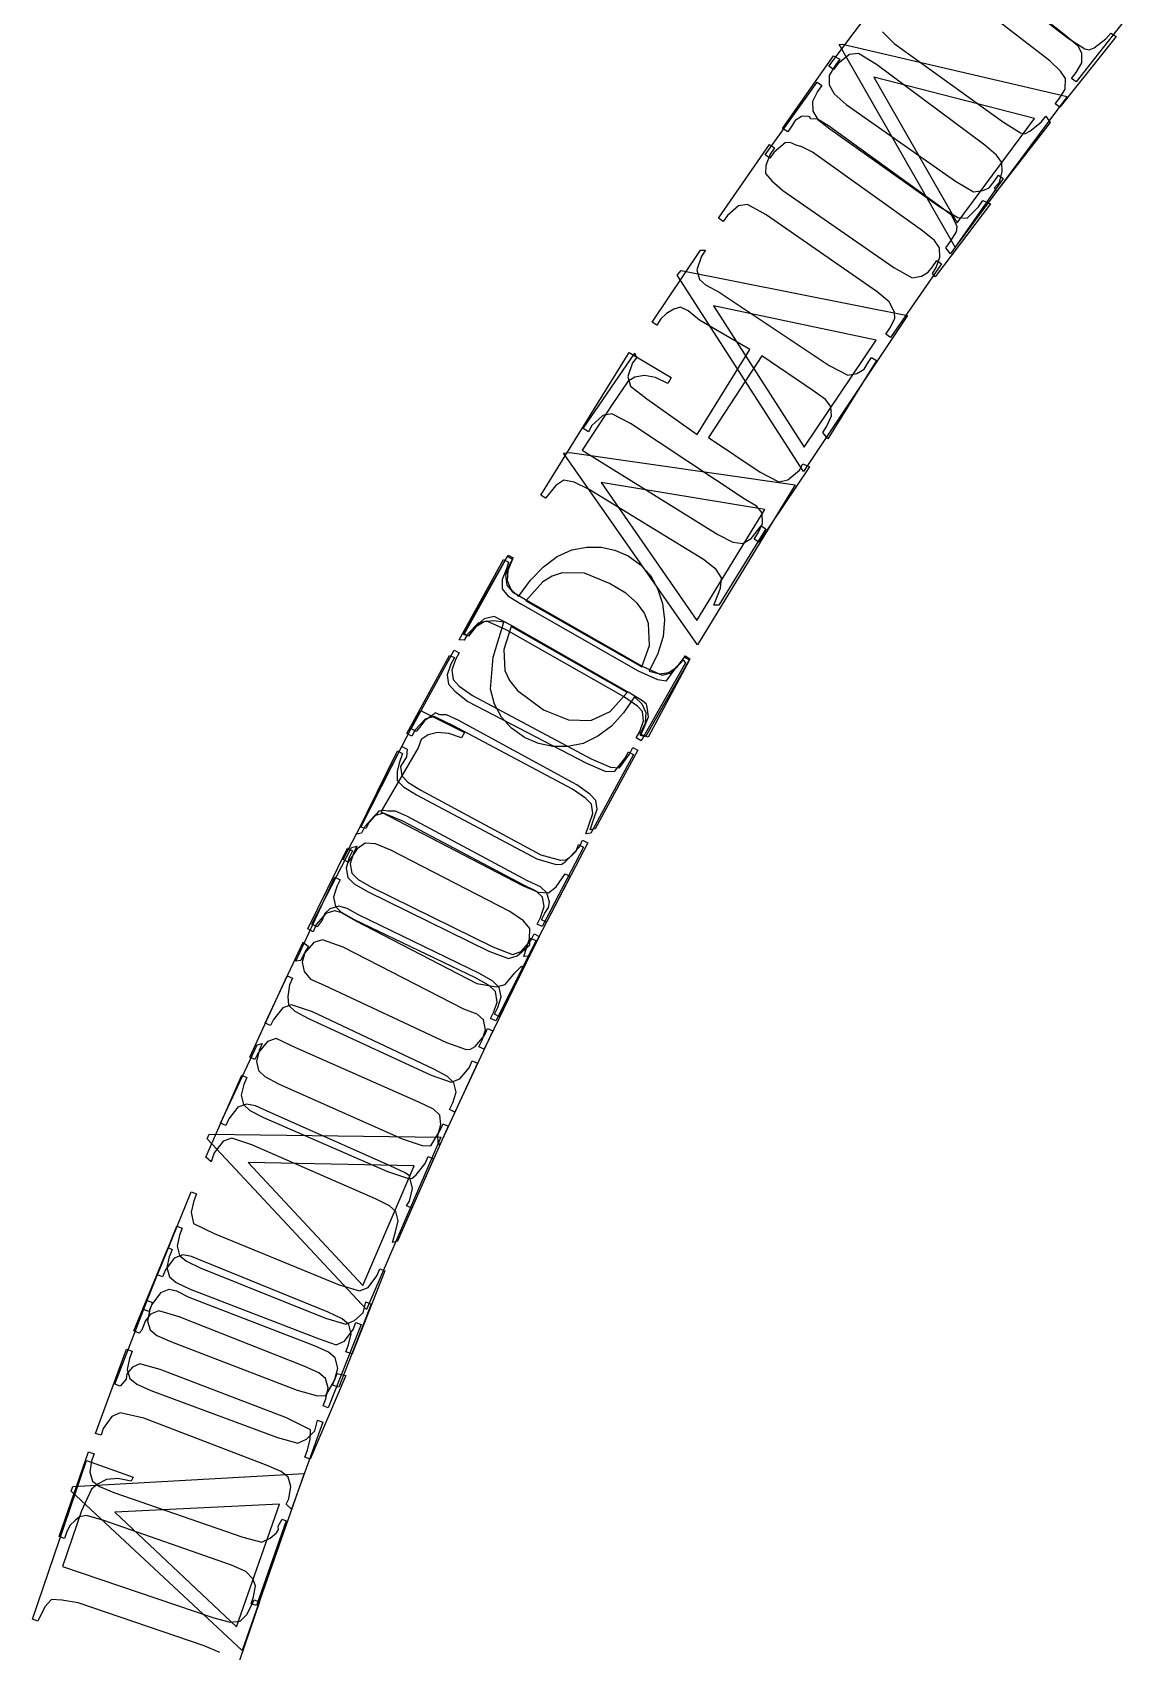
# Model space of a CAD drawing. Header units: millimetres. Extents: x -330 to 330, y -330 to 331.
# Drawn here: x -314 to -247.8, y 99.9 to 197.5 of the extents above; entities that cross this region are included whole.
import ezdxf

# ---------------------------------------------------------------- set-up
doc = ezdxf.new("R2010")
doc.units = ezdxf.units.MM
for name, color, linetype in [('Layer 1', 7, 'Continuous'), ('Layer 1 (2)', 7, 'Continuous'), ('Layer 1 (3)', 7, 'Continuous')]:
    doc.layers.add(name, color=color, linetype=linetype)

msp = doc.modelspace()

# ---------------------------------------------------------------- linework, layer by layer
at = {"layer": 'Layer 1'}
for p, q in [((-265.374, 196.794, -90), (-265.1856, 196.812, -90)), ((-258.379, 184.567, -90), (-265.374, 196.794, -90)), ((-265.1856, 196.812, -90), (-251.6422, 193.653, -90)), ((-263.2872, 194.83, -90), (-258.2715, 186.039, -90)), ((-253.6014, 192.338, -90), (-263.2872, 194.83, -90)), ((-251.6422, 193.653, -90), (-258.379, 184.567, -90)), ((-258.2715, 186.039, -90), (-253.6014, 192.338, -90)), ((-275.1361, 182.897, -90), (-274.9085, 183.161, -90)), ((-267.5235, 171.045, -90), (-275.1361, 182.897, -90)), ((-274.9085, 183.161, -90), (-261.2611, 180.464, -90)), ((-272.9511, 181.043, -90), (-267.4917, 172.52, -90)), ((-263.1505, 178.972, -90), (-272.9511, 181.043, -90)), ((-261.2611, 180.464, -90), (-267.5235, 171.045, -90)), ((-267.4917, 172.52, -90), (-263.1505, 178.972, -90)), ((-281.9861, 172.15, -90), (-281.6025, 172.198, -90)), ((-273.9224, 160.6, -90), (-281.9861, 172.15, -90)), ((-281.6025, 172.198, -90), (-268.0278, 170.253, -90)), ((-279.7313, 170.381, -90), (-273.9478, 162.075, -90)), ((-269.8613, 168.768, -90), (-279.7313, 170.381, -90)), ((-268.0278, 170.253, -90), (-273.9224, 160.6, -90)), ((-273.9478, 162.075, -90), (-269.8613, 168.768, -90)), ((-288.0027, 161.2, -90), (-285.3228, 166.012, -90)), ((-285.3228, 166.012, -90), (-285.0241, 165.841, -90)), ((-285.25, 165.445, -90), (-285.482, 164.802375, -90)), ((-285.0241, 165.841, -90), (-285.25, 165.445, -90)), ((-285.482, 164.802375, -90), (-285.4122, 164.189, -90)), ((-285.4122, 164.189, -90), (-285.058413, 163.803625, -90)), ((-285.058413, 163.803625, -90), (-284.2835, 163.329, -90)), ((-284.2835, 163.329, -90), (-277.2075, 159.289, -90)), ((-286.7857, 162.168, -90), (-287.4823, 161.536, -90)), ((-286.1824, 162.301, -90), (-286.7857, 162.168, -90)), ((-285.1693, 161.779, -90), (-286.1824, 162.301, -90)), ((-287.7038, 161.148, -90), (-288.0027, 161.2, -90)), ((-287.4823, 161.536, -90), (-287.7038, 161.148, -90)), ((-278.093, 157.738, -90), (-285.1693, 161.779, -90)), ((-291.1672, 155.535, -90), (-288.5819, 160.28, -90)), ((-288.5819, 160.28, -90), (-288.2795, 160.116, -90)), ((-288.2795, 160.116, -90), (-288.4978, 159.716, -90)), ((-288.4978, 159.716, -90), (-288.71685, 159.074625, -90)), ((-277.2075, 159.289, -90), (-276.0491, 158.767, -90)), ((-274.3696, 159.757, -90), (-277.0493, 155.064, -90)), ((-275.5081, 158.908, -90), (-274.8945, 159.532, -90)), ((-274.8945, 159.532, -90), (-274.6686, 159.928, -90)), ((-274.6686, 159.928, -90), (-274.3696, 159.757, -90)), ((-288.71685, 159.074625, -90), (-288.6359, 158.509, -90)), ((-288.6359, 158.509, -90), (-288.274088, 158.10425, -90)), ((-276.0491, 158.767, -90), (-275.5081, 158.908, -90)), ((-288.274088, 158.10425, -90), (-287.4892, 157.548, -90)), ((-287.4892, 157.548, -90), (-280.3338, 153.722, -90)), ((-277.232138, 157.230875, -90), (-278.093, 157.738, -90)), ((-276.99057, 157.018703, -90), (-277.232138, 157.230875, -90)), ((-289.8363, 156.407, -90), (-290.349125, 156.048, -90)), ((-289.736375, 156.50775, -90), (-289.8363, 156.407, -90)), ((-289.4527, 156.379, -90), (-289.736375, 156.50775, -90)), ((-289.048888, 156.38375, -90), (-289.4527, 156.379, -90)), ((-288.3435, 156.051, -90), (-289.048888, 156.38375, -90)), ((-277.1268, 155.623, -90), (-276.871775, 156.264875, -90)), ((-276.9598, 156.834, -90), (-276.99057, 157.018703, -90)), ((-276.871775, 156.264875, -90), (-276.9598, 156.834, -90)), ((-290.865, 155.37, -90), (-291.1672, 155.535, -90)), ((-290.6512, 155.641, -90), (-290.865, 155.37, -90)), ((-290.349125, 156.048, -90), (-290.6512, 155.641, -90)), ((-281.1881, 152.153, -90), (-288.3435, 156.051, -90)), ((-277.3482, 155.13, -90), (-277.1268, 155.623, -90)), ((-294.2189, 149.603, -90), (-291.7291, 154.478, -90)), ((-291.7291, 154.478, -90), (-291.4238, 154.32, -90)), ((-291.4238, 154.32, -90), (-291.4503, 153.839, -90)), ((-278.0258, 154.011, -90), (-277.8078, 154.411, -90)), ((-277.8078, 154.411, -90), (-277.5057, 154.247, -90)), ((-277.0493, 155.064, -90), (-277.3482, 155.13, -90)), ((-291.4503, 153.839, -90), (-291.81705, 153.2605, -90)), ((-280.3338, 153.722, -90), (-279.1649, 153.223, -90)), ((-277.5057, 154.247, -90), (-280.0909, 149.501, -90)), ((-278.6267, 153.193, -90), (-278.0258, 154.011, -90)), ((-291.81705, 153.2605, -90), (-291.7476, 152.706, -90)), ((-291.7476, 152.706, -90), (-291.377987, 152.317625, -90)), ((-291.377987, 152.317625, -90), (-290.5835, 151.84, -90)), ((-279.1649, 153.223, -90), (-278.6267, 153.193, -90)), ((-290.5835, 151.84, -90), (-283.3511, 147.936, -90)), ((-280.4019, 151.6025, -90), (-281.1881, 152.153, -90)), ((-280.0369, 151.22, -90), (-280.4019, 151.6025, -90)), ((-293.1153, 150.576, -90), (-293.7077, 149.919, -90)), ((-292.841875, 150.604375, -90), (-293.1153, 150.576, -90)), ((-292.5845, 150.563, -90), (-292.841875, 150.604375, -90)), ((-292.125875, 150.57325, -90), (-292.5845, 150.563, -90)), ((-291.4061, 150.255, -90), (-292.125875, 150.57325, -90)), ((-280.1796, 150.057, -90), (-279.956938, 150.697375, -90)), ((-279.956938, 150.697375, -90), (-280.0369, 151.22, -90)), ((-293.9133, 149.523, -90), (-294.2189, 149.603, -90)), ((-293.7077, 149.919, -90), (-293.9133, 149.523, -90)), ((-284.174, 146.37, -90), (-291.4061, 150.255, -90)), ((-280.3931, 149.442, -90), (-280.1796, 150.057, -90)), ((-280.0909, 149.501, -90), (-280.3931, 149.442, -90)), ((-294.7634, 148.375, -90), (-294.4549, 148.454, -90)), ((-294.4549, 148.454, -90), (-294.6567, 148.045, -90)), ((-280.5341, 148.667, -90), (-283.0238, 143.871, -90)), ((-281.6377, 147.773, -90), (-281.0257, 148.421, -90)), ((-281.0257, 148.421, -90), (-280.8397, 148.826, -90)), ((-280.8397, 148.826, -90), (-280.5341, 148.667, -90)), ((-297.1563, 143.76, -90), (-294.7634, 148.375, -90)), ((-294.6567, 148.045, -90), (-294.849975, 147.396, -90)), ((-283.3511, 147.936, -90), (-282.1727, 147.61, -90)), ((-282.1727, 147.61, -90), (-281.854463, 147.638625, -90)), ((-281.854463, 147.638625, -90), (-281.6377, 147.773, -90)), ((-294.849975, 147.396, -90), (-294.7464, 146.834, -90)), ((-294.7464, 146.834, -90), (-294.368938, 146.453, -90)), ((-294.368938, 146.453, -90), (-293.5648, 145.991, -90)), ((-293.5648, 145.991, -90), (-286.2589, 142.384, -90)), ((-283.378225, 146.008375, -90), (-284.174, 146.37, -90)), ((-283.0056, 145.643, -90), (-283.378225, 146.008375, -90)), ((-282.844438, 145.076875, -90), (-283.0056, 145.643, -90)), ((-296.0709, 144.677, -90), (-296.39245, 144.3755, -90)), ((-295.5436, 144.842, -90), (-296.0709, 144.677, -90)), ((-295.0303, 144.7055, -90), (-295.5436, 144.842, -90)), ((-294.3556, 144.314, -90), (-295.0303, 144.7055, -90)), ((-283.1236, 144.426, -90), (-282.902873, 144.761984, -90)), ((-282.902873, 144.761984, -90), (-282.844438, 145.076875, -90)), ((-296.8478, 143.608, -90), (-297.1563, 143.76, -90)), ((-296.5382, 144.008, -90), (-296.8478, 143.608, -90)), ((-296.39245, 144.3755, -90), (-296.5382, 144.008, -90)), ((-287.0494, 140.782, -90), (-294.3556, 144.314, -90)), ((-283.3294, 144.029, -90), (-283.1236, 144.426, -90)), ((-283.0238, 143.871, -90), (-283.3294, 144.029, -90)), ((-299.9714, 137.787, -90), (-297.6764, 142.68, -90)), ((-297.6764, 142.68, -90), (-297.365, 142.419, -90)), ((-283.454, 143.021, -90), (-285.8469, 138.176, -90)), ((-284.5393, 142.105, -90), (-283.9644, 142.765, -90)), ((-283.9644, 142.765, -90), (-283.7625, 143.174, -90)), ((-283.7625, 143.174, -90), (-283.454, 143.021, -90)), ((-297.5584, 142.121, -90), (-297.738662, 141.4685, -90)), ((-297.365, 142.419, -90), (-297.5584, 142.121, -90)), ((-286.2589, 142.384, -90), (-285.0709, 141.932, -90)), ((-285.0709, 141.932, -90), (-284.5393, 142.105, -90)), ((-297.738662, 141.4685, -90), (-297.6238, 140.909, -90)), ((-297.6238, 140.909, -90), (-297.238875, 140.43725, -90)), ((-286.24435, 140.32225, -90), (-287.0494, 140.782, -90)), ((-297.238875, 140.43725, -90), (-296.4257, 140.09, -90)), ((-296.4257, 140.09, -90), (-289.0486, 136.63, -90)), ((-285.8641, 139.948, -90), (-286.24435, 140.32225, -90)), ((-285.761325, 139.383875, -90), (-285.8641, 139.948, -90)), ((-298.9049, 138.725, -90), (-299.4703, 138.017, -90)), ((-298.3807, 138.901, -90), (-298.9049, 138.725, -90)), ((-297.115, 138.473, -90), (-298.3807, 138.901, -90)), ((-286.1554, 138.328, -90), (-285.9578, 138.729, -90)), ((-285.9578, 138.729, -90), (-285.761325, 139.383875, -90)), ((-299.66, 137.641, -90), (-299.9714, 137.787, -90)), ((-299.4703, 138.017, -90), (-299.66, 137.641, -90)), ((-289.8069, 135.013, -90), (-297.115, 138.473, -90)), ((-285.8469, 138.176, -90), (-286.1554, 138.328, -90)), ((-286.2573, 137.324, -90), (-288.5523, 132.431, -90)), ((-287.3238, 136.386, -90), (-286.7624, 137.057, -90)), ((-286.7624, 137.057, -90), (-286.5687, 137.47, -90)), ((-286.5687, 137.47, -90), (-286.2573, 137.324, -90)), ((-302.6638, 131.764, -90), (-300.4675, 136.488, -90)), ((-300.3384, 136.145, -90), (-300.505412, 135.489375, -90)), ((-300.4675, 136.488, -90), (-300.1532, 136.562, -90)), ((-300.1532, 136.562, -90), (-300.3384, 136.145, -90)), ((-289.0486, 136.63, -90), (-287.8519, 136.202, -90)), ((-287.8519, 136.202, -90), (-287.5949, 136.225375, -90)), ((-287.5949, 136.225375, -90), (-287.3238, 136.386, -90)), ((-300.505412, 135.489375, -90), (-300.3791, 134.932, -90)), ((-300.3791, 134.932, -90), (-299.986888, 134.56675, -90)), ((-288.980187, 134.568875, -90), (-289.8069, 135.013, -90)), ((-299.986888, 134.56675, -90), (-299.165, 134.137, -90)), ((-299.165, 134.137, -90), (-291.7199, 130.826, -90)), ((-288.6049, 134.202, -90), (-288.980187, 134.568875, -90)), ((-288.465975, 133.64025, -90), (-288.6049, 134.202, -90)), ((-301.0956, 132.909, -90), (-301.6161, 132.723, -90)), ((-300.5626, 132.80125, -90), (-301.0956, 132.909, -90)), ((-299.8907, 132.506, -90), (-300.5626, 132.80125, -90)), ((-288.8637, 132.577, -90), (-288.6743, 132.981, -90)), ((-288.6743, 132.981, -90), (-288.465975, 133.64025, -90)), ((-302.168, 132.032, -90), (-302.3492, 131.624, -90)), ((-301.6161, 132.723, -90), (-302.168, 132.032, -90)), ((-292.4456, 129.194, -90), (-299.8907, 132.506, -90)), ((-288.5523, 132.431, -90), (-288.8637, 132.577, -90)), ((-302.3492, 131.624, -90), (-302.6638, 131.764, -90)), ((-291.7199, 130.826, -90), (-290.5147, 130.422, -90)), ((-288.9431, 131.576, -90), (-291.1391, 126.638, -90)), ((-289.9906, 130.405, -90), (-289.4426, 131.299, -90)), ((-289.4426, 131.299, -90), (-289.2574, 131.716, -90)), ((-289.2574, 131.716, -90), (-288.9431, 131.576, -90)), ((-290.5147, 130.422, -90), (-289.9906, 130.405, -90)), ((-291.54675, 128.766875, -90), (-292.4456, 129.194, -90)), ((-291.286231, 128.578766, -90), (-291.54675, 128.766875, -90)), ((-291.2275, 128.408, -90), (-291.286231, 128.578766, -90)), ((-291.102288, 127.83175, -90), (-291.2275, 128.408, -90)), ((-306.4757, 122.626, -90), (-304.4294, 127.628, -90)), ((-304.2833, 127.076, -90), (-304.430575, 126.397125, -90)), ((-304.4294, 127.628, -90), (-304.1108, 127.498, -90)), ((-304.1108, 127.498, -90), (-304.2833, 127.076, -90)), ((-291.4537, 126.778, -90), (-291.2722, 127.053, -90)), ((-291.2722, 127.053, -90), (-291.102288, 127.83175, -90)), ((-304.430575, 126.397125, -90), (-304.2876, 125.716, -90)), ((-291.1391, 126.638, -90), (-291.4537, 126.778, -90)), ((-304.2876, 125.716, -90), (-303.0498, 125.104, -90)), ((-303.0498, 125.104, -90), (-295.5082, 122.019, -90)), ((-305.4573, 123.617, -90), (-305.988, 122.909, -90)), ((-304.9429, 123.818, -90), (-305.4573, 123.617, -90)), ((-304.412012, 123.724125, -90), (-304.9429, 123.818, -90)), ((-303.7261, 123.451, -90), (-304.412012, 123.724125, -90)), ((-296.1844, 120.366, -90), (-303.7261, 123.451, -90)), ((-306.1571, 122.496, -90), (-306.4757, 122.626, -90)), ((-305.988, 122.909, -90), (-306.1571, 122.496, -90)), ((-292.7552, 122.852, -90), (-294.7231, 117.85, -90)), ((-293.7736, 121.862, -90), (-293.2465, 122.561, -90)), ((-293.2465, 122.561, -90), (-293.0737, 122.982, -90)), ((-293.0737, 122.982, -90), (-292.7552, 122.852, -90)), ((-309.0294, 116.029, -90), (-307.0916, 121.073, -90)), ((-307.0916, 121.073, -90), (-306.7704, 120.95, -90)), ((-295.5082, 122.019, -90), (-294.2916, 121.652, -90)), ((-294.2916, 121.652, -90), (-293.7736, 121.862, -90)), ((-306.9337, 120.524, -90), (-307.066663, 119.816625, -90)), ((-306.7704, 120.95, -90), (-306.9337, 120.524, -90)), ((-295.3339, 119.96375, -90), (-296.1844, 120.366, -90)), ((-307.066663, 119.816625, -90), (-306.912, 119.311, -90)), ((-306.912, 119.311, -90), (-306.49785, 118.966125, -90)), ((-294.9433, 119.617, -90), (-295.3339, 119.96375, -90)), ((-294.801187, 119.061375, -90), (-294.9433, 119.617, -90)), ((-306.49785, 118.966125, -90), (-305.6319, 118.58, -90)), ((-305.6319, 118.58, -90), (-298.0516, 115.658, -90)), ((-295.1203, 117.981, -90), (-294.9512, 118.394, -90)), ((-294.9512, 118.394, -90), (-294.801187, 119.061375, -90)), ((-307.5226, 117.253, -90), (-307.9708, 117.041, -90)), ((-306.2984, 116.913, -90), (-307.5226, 117.253, -90)), ((-294.7231, 117.85, -90), (-295.1203, 117.981, -90)), ((-308.3624, 116.322, -90), (-308.7082, 115.905, -90)), ((-308.308163, 116.651125, -90), (-308.3624, 116.322, -90)), ((-307.9708, 117.041, -90), (-308.308163, 116.651125, -90)), ((-298.6922, 113.991, -90), (-306.2984, 116.913, -90)), ((-295.1147, 116.55, -90), (-297.2552, 111.506, -90)), ((-296.3138, 115.35, -90), (-295.8019, 116.248, -90)), ((-295.8019, 116.248, -90), (-295.6386, 116.674, -90)), ((-295.6386, 116.674, -90), (-295.1147, 116.55, -90)), ((-308.7082, 115.905, -90), (-309.0294, 116.029, -90)), ((-298.0516, 115.658, -90), (-296.8274, 115.317, -90)), ((-296.8274, 115.317, -90), (-296.3138, 115.35, -90)), ((-297.242, 113.269, -90), (-298.6922, 113.991, -90)), ((-297.256813, 112.716, -90), (-297.242, 113.269, -90)), ((-297.4163, 112.046, -90), (-297.256813, 112.716, -90)), ((-297.5764, 111.629, -90), (-297.4163, 112.046, -90)), ((-297.2552, 111.506, -90), (-297.5764, 111.629, -90)), ((-311.5631, 109.865, -90), (-297.6217, 110.634, -90)), ((-297.6217, 110.634, -90), (-301.3647, 99.961, -90)), ((-311.6678, 109.567, -90), (-311.5631, 109.865, -90)), ((-301.3647, 99.961, -90), (-311.6678, 109.567, -90)), ((-299.1033, 108.798, -90), (-309.045, 108.309, -90)), ((-301.6984, 101.399, -90), (-299.1033, 108.798, -90)), ((-309.045, 108.309, -90), (-301.6984, 101.399, -90))]:
    msp.add_line(p, q, dxfattribs=at)
at = {"layer": 'Layer 1 (2)'}
for p, q in [((-251.7319, 197.334), (-258.1345, 202.374)), ((-247.7512, 198.782), (-251.0937, 194.535)), ((-250.98195, 196.68725), (-251.7319, 197.334)), ((-250.7444, 196.273), (-250.98195, 196.68725)), ((-250.760513, 195.699125), (-250.7444, 196.273)), ((-268.802, 191.732), (-265.7098, 196.109)), ((-265.627, 195.538), (-265.988725, 194.9305)), ((-265.7098, 196.109), (-265.3333, 195.907)), ((-265.3333, 195.907), (-265.627, 195.538)), ((-251.0881, 195.099), (-250.760513, 195.699125)), ((-265.988725, 194.9305), (-265.9897, 194.359)), ((-265.9897, 194.359), (-265.681438, 193.82225)), ((-251.3643, 194.748), (-251.0881, 195.099)), ((-251.0937, 194.535), (-251.3643, 194.748)), ((-265.681438, 193.82225), (-264.966, 193.182)), ((-267.6568, 192.454), (-268.024088, 192.213125)), ((-267.290825, 192.482875), (-267.6568, 192.454)), ((-267.148131, 192.442047), (-267.290825, 192.482875)), ((-267.1092, 192.307), (-267.148131, 192.442047)), ((-264.966, 193.182), (-258.3676, 188.549)), ((-268.4659, 191.53), (-268.802, 191.732)), ((-268.2278, 191.892), (-268.4659, 191.53)), ((-268.024088, 192.213125), (-268.2278, 191.892)), ((-266.675575, 192.298), (-267.1092, 192.307)), ((-266.0138, 191.884), (-266.675575, 192.298)), ((-259.4153, 187.103), (-266.0138, 191.884)), ((-272.6503, 186.325), (-269.5674, 190.764)), ((-269.5674, 190.764), (-269.2848, 190.568)), ((-269.2848, 190.568), (-269.5449, 190.193)), ((-269.790925, 189.50125), (-269.8127, 189.009)), ((-269.5449, 190.193), (-269.790925, 189.50125)), ((-269.8127, 189.009), (-269.426888, 188.57625)), ((-269.426888, 188.57625), (-268.7686, 188.001)), ((-255.4955, 188.708), (-258.6663, 184.165)), ((-258.3676, 188.549), (-257.2722, 187.905)), ((-256.329525, 188.156375), (-256.0416, 188.541)), ((-256.0416, 188.541), (-255.7741, 188.91)), ((-255.7741, 188.91), (-255.4955, 188.708)), ((-268.7686, 188.001), (-262.0763, 183.352)), ((-257.2722, 187.905), (-256.719, 187.987)), ((-256.719, 187.987), (-256.329525, 188.156375)), ((-272.1129, 186.496), (-272.3677, 186.129)), ((-271.4414, 187.071), (-272.1129, 186.496)), ((-270.8953, 187.156), (-271.4414, 187.071)), ((-269.7875, 186.534), (-270.8953, 187.156)), ((-263.0952, 181.885), (-269.7875, 186.534)), ((-258.615512, 186.514875), (-259.4153, 187.103)), ((-258.3864, 186.082), (-258.615512, 186.514875)), ((-272.3677, 186.129), (-272.6503, 186.325)), ((-258.683, 184.895), (-258.313525, 185.508375)), ((-258.269872, 185.800203), (-258.3864, 186.082)), ((-258.313525, 185.508375), (-258.269872, 185.800203)), ((-258.9449, 184.534), (-258.683, 184.895)), ((-258.6663, 184.165), (-258.9449, 184.534)), ((-259.2079, 183.568), (-262.2911, 179.13)), ((-259.7508, 183.39), (-259.4907, 183.765)), ((-259.4907, 183.765), (-259.2079, 183.568)), ((-262.0763, 183.352), (-260.9684, 182.73)), ((-260.9684, 182.73), (-260.4168, 182.823)), ((-260.4168, 182.823), (-260.0196, 183.06525)), ((-260.0196, 183.06525), (-259.7508, 183.39)), ((-262.366725, 181.282), (-263.0952, 181.885)), ((-262.0458, 180.649), (-262.366725, 181.282)), ((-262.027738, 180.282375), (-262.0458, 180.649)), ((-262.5737, 179.326), (-262.3189, 179.693)), ((-262.3189, 179.693), (-262.027738, 180.282375)), ((-262.2911, 179.13), (-262.5737, 179.326)), ((-283.3643, 169.624), (-278.0359, 178.228)), ((-278.0359, 178.228), (-275.5044, 176.715)), ((-277.686562, 176.743375), (-278.11, 176.481)), ((-277.1141, 176.837), (-277.686562, 176.743375)), ((-276.439588, 176.72625), (-277.1141, 176.837)), ((-275.6954, 176.35), (-276.439588, 176.72625)), ((-275.5044, 176.715), (-275.6954, 176.35)), ((-278.11, 176.481), (-279.0178, 175.159)), ((-279.0178, 175.159), (-280.8788, 172.33)), ((-280.8788, 172.33), (-272.694, 167.261)), ((-282.451487, 170.2005), (-283.0717, 169.443)), ((-281.9668, 170.52), (-282.451487, 170.2005)), ((-281.3598, 170.414625), (-281.9668, 170.52)), ((-280.451, 169.965), (-281.3598, 170.414625)), ((-273.5486, 165.743), (-280.451, 169.965)), ((-283.0717, 169.443), (-283.3643, 169.624)), ((-272.694, 167.261), (-271.785862, 166.793125)), ((-269.7907, 167.586), (-272.6411, 162.983)), ((-271.1808, 166.701), (-270.6796, 167.016125)), ((-270.6796, 167.016125), (-270.0833, 167.767)), ((-270.0833, 167.767), (-269.7907, 167.586)), ((-271.785862, 166.793125), (-271.1808, 166.701)), ((-288.284, 160.898), (-285.6125, 165.748)), ((-285.4336, 165.182), (-285.683087, 164.545125)), ((-285.6125, 165.748), (-285.3133, 165.578)), ((-285.3133, 165.578), (-285.4336, 165.182)), ((-272.800625, 165.1375), (-273.5486, 165.743)), ((-272.4614, 164.634), (-272.800625, 165.1375)), ((-285.683087, 164.545125), (-285.6988, 163.978)), ((-272.9337, 162.988), (-272.522838, 164.017625)), ((-272.522838, 164.017625), (-272.4614, 164.634)), ((-285.6988, 163.978), (-285.344138, 163.552625)), ((-285.344138, 163.552625), (-284.5685, 163.068)), ((-284.5685, 163.068), (-277.4853, 159.04)), ((-272.6411, 162.983), (-272.9337, 162.988)), ((-287.7641, 161.268), (-287.9847, 160.88)), ((-287.1471, 161.902), (-287.7641, 161.268)), ((-286.6108, 162.036), (-287.1471, 161.902)), ((-285.4514, 161.515), (-286.6108, 162.036)), ((-278.3682, 157.487), (-285.4514, 161.515)), ((-287.9847, 160.88), (-288.284, 160.898)), ((-291.4423, 155.253), (-288.8653, 159.956)), ((-288.7801, 159.439), (-288.998212, 158.797625)), ((-288.8653, 159.956), (-288.5629, 159.84)), ((-288.5629, 159.84), (-288.7801, 159.439)), ((-274.6482, 159.513), (-277.3197, 154.815)), ((-275.7851, 158.44), (-275.1726, 159.287)), ((-275.1726, 159.287), (-274.7736, 159.683)), ((-274.7736, 159.683), (-274.6482, 159.513)), ((-288.998212, 158.797625), (-288.9161, 158.232)), ((-288.9161, 158.232), (-288.553713, 157.81675)), ((-277.4853, 159.04), (-276.3259, 158.52)), ((-276.3259, 158.52), (-275.7851, 158.44)), ((-288.553713, 157.81675), (-287.7681, 157.181)), ((-287.7681, 157.181), (-280.6055, 153.459)), ((-277.537588, 156.908875), (-278.3682, 157.487)), ((-289.7892, 156.272), (-290.3226, 156.128)), ((-288.6195, 155.723), (-289.7892, 156.272)), ((-277.2334, 156.585), (-277.537588, 156.908875)), ((-277.163825, 156.01575), (-277.2334, 156.585)), ((-291.1396, 155.089), (-291.4423, 155.253)), ((-290.9269, 155.482), (-291.1396, 155.089)), ((-290.3226, 156.128), (-290.9269, 155.482)), ((-281.4572, 151.89), (-288.6195, 155.723)), ((-277.6189, 154.985), (-277.3983, 155.373)), ((-277.3983, 155.373), (-277.163825, 156.01575)), ((-277.3197, 154.815), (-277.6189, 154.985)), ((-294.4805, 149.18), (-291.999, 154.202)), ((-291.9027, 153.461), (-292.021275, 152.97175)), ((-291.999, 154.202), (-291.6934, 154.044)), ((-291.6934, 154.044), (-291.9027, 153.461)), ((-280.6055, 153.459), (-279.4361, 152.963)), ((-277.7785, 153.989), (-280.3552, 149.239)), ((-278.8982, 152.984), (-278.2984, 153.753)), ((-278.2984, 153.753), (-278.0809, 154.153)), ((-278.0809, 154.153), (-277.7785, 153.989)), ((-292.021275, 152.97175), (-292.0146, 152.43)), ((-292.0146, 152.43), (-291.644225, 152.04225)), ((-279.4361, 152.963), (-278.8982, 152.984)), ((-291.644225, 152.04225), (-290.8486, 151.566)), ((-290.8486, 151.566), (-283.6099, 147.703)), ((-280.6702, 151.35075), (-281.4572, 151.89)), ((-280.3044, 150.987), (-280.6702, 151.35075)), ((-292.848, 150.452), (-293.3785, 150.297)), ((-291.6688, 149.979), (-292.848, 150.452)), ((-280.4449, 149.796), (-280.223488, 150.439875)), ((-280.223488, 150.439875), (-280.3044, 150.987)), ((-293.9696, 149.64), (-294.1747, 149.243)), ((-293.3785, 150.297), (-293.9696, 149.64)), ((-284.4301, 146.124), (-291.6688, 149.979)), ((-280.6579, 149.201), (-280.4449, 149.796)), ((-294.1747, 149.243), (-294.4805, 149.18)), ((-280.7939, 148.411), (-283.2752, 143.61)), ((-281.24, 148.164), (-281.0998, 148.569)), ((-281.0998, 148.569), (-280.7939, 148.411)), ((-280.3552, 149.239), (-280.6579, 149.201)), ((-297.401, 143.488), (-295.0166, 148.338)), ((-294.9086, 147.777), (-295.100938, 147.128)), ((-295.0166, 148.338), (-294.7075, 148.186)), ((-294.7075, 148.186), (-294.9086, 147.777)), ((-283.6099, 147.703), (-282.4306, 147.351)), ((-282.090162, 147.37975), (-281.8959, 147.515)), ((-281.8959, 147.515), (-281.24, 148.164)), ((-295.100938, 147.128), (-294.9962, 146.566)), ((-294.9962, 146.566), (-294.6183, 146.185625)), ((-282.4306, 147.351), (-282.090162, 147.37975)), ((-294.6183, 146.185625), (-293.8135, 145.725)), ((-293.8135, 145.725), (-286.5012, 142.13)), ((-283.633338, 145.74925), (-284.4301, 146.124)), ((-283.2598, 145.382), (-283.633338, 145.74925)), ((-295.7899, 144.572), (-296.3173, 144.407)), ((-295.328437, 144.43325), (-295.7899, 144.572)), ((-283.376, 144.165), (-283.1676, 144.815875)), ((-283.1676, 144.815875), (-283.2598, 145.382)), ((-296.8951, 143.737), (-297.0922, 143.301)), ((-296.3173, 144.407), (-296.8951, 143.737)), ((-294.6014, 144.02), (-295.328437, 144.43325)), ((-287.2892, 140.527), (-294.6014, 144.02)), ((-283.581, 143.768), (-283.376, 144.165)), ((-283.2752, 143.61), (-283.581, 143.768)), ((-297.0922, 143.301), (-297.401, 143.488)), ((-283.6451, 142.773), (-286.0821, 137.923)), ((-284.0287, 142.516), (-284.0062, 142.925)), ((-284.0062, 142.925), (-283.6451, 142.773)), ((-286.5012, 142.13), (-285.3127, 141.68)), ((-285.3127, 141.68), (-284.7812, 141.855)), ((-284.7812, 141.855), (-284.0287, 142.516)), ((-286.48315, 140.069), (-287.2892, 140.527)), ((-286.1022, 139.695), (-286.48315, 140.069)), ((-285.998563, 139.05575), (-286.1022, 139.695)), ((-286.1938, 138.475), (-285.998563, 139.05575)), ((-286.3909, 138.075), (-286.1938, 138.475)), ((-286.0821, 137.923), (-286.3909, 138.075)), ((-303.4785, 130.814), (-303.3536, 131.104)), ((-303.3536, 131.104), (-289.3921, 130.914)), ((-289.3921, 130.914), (-293.8593, 120.523)), ((-293.8593, 120.523), (-303.4785, 130.814)), ((-290.9965, 129.184), (-300.9956, 129.382)), ((-300.9956, 129.382), (-294.0934, 121.98)), ((-294.0934, 121.98), (-290.9965, 129.184)), ((-307.8989, 119.237), (-305.8145, 124.263)), ((-305.8145, 124.263), (-305.592, 124.136)), ((-305.592, 124.136), (-305.7594, 123.712)), ((-305.7594, 123.712), (-305.898887, 123.049875)), ((-305.898887, 123.049875), (-305.7494, 122.498)), ((-305.7494, 122.498), (-305.34205, 122.149375)), ((-305.34205, 122.149375), (-304.5027, 121.755)), ((-304.5027, 121.755), (-296.7155, 118.759)), ((-306.8924, 120.239), (-307.202037, 119.824875)), ((-306.3801, 120.447), (-306.8924, 120.239)), ((-305.1594, 120.094), (-306.3801, 120.447)), ((-297.5817, 117.099), (-305.1594, 120.094)), ((-307.5787, 119.11), (-307.8989, 119.237)), ((-307.4147, 119.29), (-307.5787, 119.11)), ((-307.202037, 119.824875), (-307.4147, 119.29)), ((-294.1821, 119.626), (-296.1691, 114.6)), ((-295.1886, 118.623), (-294.6697, 119.328)), ((-294.6697, 119.328), (-294.5022, 119.752)), ((-294.5022, 119.752), (-294.1821, 119.626)), ((-296.7155, 118.759), (-295.7042, 118.407)), ((-295.7042, 118.407), (-295.1886, 118.623)), ((-310.2105, 113.061), (-308.3251, 118.126)), ((-308.3251, 118.126), (-308.0026, 118.006)), ((-308.1616, 117.579), (-308.287612, 116.913875)), ((-308.0026, 118.006), (-308.1616, 117.579)), ((-308.287612, 116.913875), (-308.1269, 116.365)), ((-308.1269, 116.365), (-307.712788, 116.024875)), ((-296.741425, 116.70675), (-297.5817, 117.099)), ((-296.3315, 116.364), (-296.741425, 116.70675)), ((-296.182888, 115.810375), (-296.3315, 116.364)), ((-307.712788, 116.024875), (-306.8657, 115.648)), ((-306.8657, 115.648), (-299.2293, 112.805)), ((-296.3249, 115.142), (-296.182888, 115.810375)), ((-308.7164, 114.302), (-309.2244, 114.084)), ((-307.2935, 113.974), (-308.7164, 114.302)), ((-296.489, 114.726), (-296.3249, 115.142)), ((-296.1691, 114.6), (-296.489, 114.726)), ((-309.7321, 113.36), (-309.8547, 112.942)), ((-309.2244, 114.084), (-309.7321, 113.36)), ((-299.8524, 111.131), (-307.2935, 113.974)), ((-296.5043, 113.726), (-298.3897, 108.495)), ((-296.9859, 113.21), (-296.8268, 113.846)), ((-296.8268, 113.846), (-296.5043, 113.726)), ((-309.8547, 112.942), (-310.2105, 113.061)), ((-299.2293, 112.805), (-298.0016, 112.477)), ((-298.0016, 112.477), (-297.4904, 112.704)), ((-297.4904, 112.704), (-296.9859, 113.21)), ((-312.3989, 106.836), (-310.6159, 111.938)), ((-310.6159, 111.938), (-310.2909, 111.824)), ((-310.4415, 111.394), (-310.554088, 110.726375)), ((-310.2909, 111.824), (-310.4415, 111.394)), ((-310.554088, 110.726375), (-310.3825, 110.181)), ((-299.004413, 110.755875), (-299.8524, 111.131)), ((-298.5876, 110.422), (-299.004413, 110.755875)), ((-298.427962, 109.860875), (-298.5876, 110.422)), ((-310.3825, 110.181), (-309.961375, 109.84925)), ((-309.961375, 109.84925), (-309.1069, 109.489)), ((-309.1069, 109.489), (-301.3245, 106.801)), ((-298.5564, 109.116), (-298.427962, 109.860875)), ((-298.7123, 108.781), (-298.5564, 109.116)), ((-298.3897, 108.495), (-298.7123, 108.781)), ((-311.729762, 107.5295), (-311.9269, 107.144)), ((-311.4337, 107.807), (-311.729762, 107.5295)), ((-311.158838, 108.034875), (-311.4337, 107.807)), ((-310.7516, 108.106), (-311.158838, 108.034875)), ((-309.6962, 107.803), (-310.7516, 108.106)), ((-302.0042, 105.115), (-309.6962, 107.803)), ((-298.7091, 107.777), (-300.4921, 102.675)), ((-299.1843, 107.46), (-298.9459, 107.89)), ((-299.17172, 107.256562), (-299.1843, 107.46)), ((-298.9459, 107.89), (-298.7091, 107.777)), ((-312.074, 106.723), (-312.3989, 106.836)), ((-311.9269, 107.144), (-312.074, 106.723)), ((-301.3245, 106.801), (-300.1807, 106.498)), ((-300.1807, 106.498), (-299.6743, 106.734)), ((-299.6743, 106.734), (-299.292987, 107.06775)), ((-299.292987, 107.06775), (-299.17172, 107.256562)), ((-301.148738, 104.74), (-302.0042, 105.115)), ((-300.7255, 104.296), (-301.148738, 104.74)), ((-300.554725, 103.867), (-300.7255, 104.296)), ((-300.6697, 103.21), (-300.554725, 103.867)), ((-300.817, 102.788), (-300.6697, 103.21)), ((-300.4921, 102.675), (-300.817, 102.788))]:
    msp.add_line(p, q, dxfattribs=at)
at = {"layer": 'Layer 1 (3)'}
for p, q in [((-258.0673, 202.225, -140), (-251.639, 197.218, -140)), ((-252.6888, 195.809, -140), (-259.1648, 200.816, -140)), ((-265.9913, 195.491, -140), (-262.7557, 199.82, -140)), ((-262.759938, 197.56475, -140), (-262.0535, 196.85, -140)), ((-248.6751, 197.277, -140), (-252.084, 193.013, -140)), ((-251.639, 197.218, -140), (-250.5666, 196.536, -140)), ((-249.3146, 197.129, -140), (-249.0085, 197.488, -140)), ((-249.0085, 197.488, -140), (-248.6751, 197.277, -140)), ((-264.2083, 196.261, -140), (-264.757, 196.194, -140)), ((-263.1227, 195.6, -140), (-264.2083, 196.261, -140)), ((-262.0535, 196.85, -140), (-255.5268, 192.152, -140)), ((-250.5666, 196.536, -140), (-250.307475, 196.478875, -140)), ((-250.307475, 196.478875, -140), (-250.011, 196.598, -140)), ((-250.011, 196.598, -140), (-249.3146, 197.129, -140)), ((-265.7156, 195.285, -140), (-265.9913, 195.491, -140)), ((-265.4481, 195.643, -140), (-265.7156, 195.285, -140)), ((-264.757, 196.194, -140), (-265.4481, 195.643, -140)), ((-256.5962, 190.721, -140), (-263.1227, 195.6, -140)), ((-252.034612, 195.196125, -140), (-252.6888, 195.809, -140)), ((-269.8439, 190.137, -140), (-266.6953, 194.529, -140)), ((-266.6953, 194.529, -140), (-266.4154, 194.329, -140)), ((-266.4154, 194.329, -140), (-266.6811, 193.958, -140)), ((-251.7435, 194.752, -140), (-252.034612, 195.196125, -140)), ((-251.75675, 194.095125, -140), (-251.7435, 194.752, -140)), ((-266.6811, 193.958, -140), (-266.977375, 193.349625, -140)), ((-266.977375, 193.349625, -140), (-266.9663, 192.778, -140)), ((-252.3557, 193.225, -140), (-252.0814, 193.577, -140)), ((-252.0814, 193.577, -140), (-251.75675, 194.095125, -140)), ((-266.9663, 192.778, -140), (-266.65595, 192.281625, -140)), ((-253.2013, 192.109, -140), (-252.9286, 192.474, -140)), ((-252.9286, 192.474, -140), (-252.6529, 192.092, -140)), ((-252.084, 193.013, -140), (-252.3557, 193.225, -140)), ((-266.65595, 192.281625, -140), (-265.9376, 191.717, -140)), ((-265.9376, 191.717, -140), (-259.3151, 187.007, -140)), ((-252.6529, 192.092, -140), (-255.8882, 187.94, -140)), ((-255.5268, 192.152, -140), (-254.4412, 191.468, -140)), ((-254.4412, 191.468, -140), (-254.1816, 191.402125, -140)), ((-254.1816, 191.402125, -140), (-253.8869, 191.565, -140)), ((-253.8869, 191.565, -140), (-253.2013, 192.109, -140)), ((-268.6242, 190.865, -140), (-269.3041, 190.299, -140)), ((-268.323063, 190.896, -140), (-268.6242, 190.865, -140)), ((-267.9791, 190.732, -140), (-268.323063, 190.896, -140)), ((-267.629963, 190.63, -140), (-267.9791, 190.732, -140)), ((-266.9782, 190.303, -140), (-267.629963, 190.63, -140)), ((-255.888137, 190.12275, -140), (-256.5962, 190.721, -140)), ((-269.5642, 189.937, -140), (-269.8439, 190.137, -140)), ((-269.3041, 190.299, -140), (-269.5642, 189.937, -140)), ((-260.3557, 185.556, -140), (-266.9782, 190.303, -140)), ((-255.5823, 189.685, -140), (-255.888137, 190.12275, -140)), ((-255.561475, 189.11125, -140), (-255.5823, 189.685, -140)), ((-256.0067, 188.146, -140), (-255.7157, 188.503, -140)), ((-255.7157, 188.503, -140), (-255.561475, 189.11125, -140)), ((-255.8882, 187.94, -140), (-256.0067, 188.146, -140)), ((-256.2607, 187.181, -140), (-259.5926, 182.789, -140)), ((-259.3151, 187.007, -140), (-258.2165, 186.369, -140)), ((-257.6638, 186.324, -140), (-256.9894, 187.011, -140)), ((-256.9894, 187.011, -140), (-256.7237, 187.381, -140)), ((-256.7237, 187.381, -140), (-256.2607, 187.181, -140)), ((-259.635937, 184.971125, -140), (-260.3557, 185.556, -140)), ((-258.2165, 186.369, -140), (-257.6638, 186.324, -140)), ((-259.3214, 184.54, -140), (-259.635937, 184.971125, -140)), ((-259.3021, 183.96625, -140), (-259.3214, 184.54, -140)), ((-276.6585, 180.061, -140), (-273.7303, 184.39, -140)), ((-273.6835, 184.031, -140), (-273.9634, 183.204, -140)), ((-273.7303, 184.39, -140), (-273.4412, 184.406, -140)), ((-273.4412, 184.406, -140), (-273.6835, 184.031, -140)), ((-259.5336, 183.352, -140), (-259.3021, 183.96625, -140)), ((-273.9634, 183.204, -140), (-273.8042, 182.619, -140)), ((-273.8042, 182.619, -140), (-273.436, 182.3025, -140)), ((-259.7559, 182.989, -140), (-259.5336, 183.352, -140)), ((-259.5926, 182.789, -140), (-259.7559, 182.989, -140)), ((-273.436, 182.3025, -140), (-272.6199, 181.86, -140)), ((-272.6199, 181.86, -140), (-265.991, 177.443, -140)), ((-275.3398, 180.839, -140), (-275.79095, 180.584625, -140)), ((-274.9323, 180.95, -140), (-275.3398, 180.839, -140)), ((-274.4865, 180.732625, -140), (-274.9323, 180.95, -140)), ((-273.7962, 180.168, -140), (-274.4865, 180.732625, -140)), ((-276.3696, 179.875, -140), (-276.6585, 180.061, -140)), ((-276.1272, 180.25, -140), (-276.3696, 179.875, -140)), ((-275.79095, 180.584625, -140), (-276.1272, 180.25, -140)), ((-270.7652, 178.401, -140), (-273.7962, 180.168, -140)), ((-280.8085, 173.64, -140), (-277.6919, 178.179, -140)), ((-277.5861, 177.913, -140), (-277.8335, 177.609, -140)), ((-277.6919, 178.179, -140), (-277.5861, 177.913, -140)), ((-273.9457, 173.273, -140), (-270.7652, 178.401, -140)), ((-270.0323, 178.028, -140), (-273.2628, 173.106, -140)), ((-266.9605, 175.943, -140), (-270.0323, 178.028, -140)), ((-263.1367, 177.747, -140), (-266.0648, 173.013, -140)), ((-263.668, 177.558, -140), (-263.4256, 177.933, -140)), ((-263.4256, 177.933, -140), (-263.1367, 177.747, -140)), ((-277.8335, 177.609, -140), (-278.1134, 176.782, -140)), ((-278.1134, 176.782, -140), (-277.9515, 176.201, -140)), ((-265.991, 177.443, -140), (-264.8631, 176.858, -140)), ((-264.8631, 176.858, -140), (-264.3202, 176.961, -140)), ((-264.3202, 176.961, -140), (-263.869188, 177.22125, -140)), ((-263.869188, 177.22125, -140), (-263.668, 177.558, -140)), ((-277.9515, 176.201, -140), (-276.977, 175.438, -140)), ((-266.198588, 175.391625, -140), (-266.9605, 175.943, -140)), ((-276.977, 175.438, -140), (-273.9457, 173.273, -140)), ((-265.8836, 174.97, -140), (-266.198588, 175.391625, -140)), ((-265.845137, 174.39975, -140), (-265.8836, 174.97, -140)), ((-280.2772, 173.828, -140), (-280.4886, 173.453, -140)), ((-279.6252, 174.425, -140), (-280.2772, 173.828, -140)), ((-279.0823, 174.528, -140), (-279.6252, 174.425, -140)), ((-277.9462, 173.938, -140), (-279.0823, 174.528, -140)), ((-271.1104, 169.404, -140), (-277.9462, 173.938, -140)), ((-266.354, 173.402, -140), (-266.1117, 173.777, -140)), ((-266.1117, 173.777, -140), (-265.845137, 174.39975, -140)), ((-280.4886, 173.453, -140), (-280.8085, 173.64, -140)), ((-273.2628, 173.106, -140), (-270.141, 171.021, -140)), ((-266.0648, 173.013, -140), (-266.354, 173.402, -140)), ((-267.1721, 171.333, -140), (-270.2148, 166.794, -140)), ((-270.141, 171.021, -140), (-269.0128, 170.436, -140)), ((-268.4649, 170.547, -140), (-267.7727, 171.137, -140)), ((-267.7727, 171.137, -140), (-267.5706, 171.519, -140)), ((-267.5706, 171.519, -140), (-267.1721, 171.333, -140)), ((-269.0128, 170.436, -140), (-268.4649, 170.547, -140)), ((-270.363325, 168.957125, -140), (-271.1104, 169.404, -140)), ((-270.0286, 168.556, -140), (-270.363325, 168.957125, -140)), ((-270.2617, 167.355, -140), (-269.991325, 167.922875, -140)), ((-269.991325, 167.922875, -140), (-270.0286, 168.556, -140)), ((-270.504, 166.98, -140), (-270.2617, 167.355, -140)), ((-270.2148, 166.794, -140), (-270.504, 166.98, -140)), ((-282.374928, 165.925813, -140), (-281.4903, 166.319, -140)), ((-281.4903, 166.319, -140), (-280.594038, 166.498859, -140)), ((-280.594038, 166.498859, -140), (-279.7289, 166.498625, -140)), ((-279.7289, 166.498625, -140), (-278.894813, 166.318578, -140)), ((-278.894813, 166.318578, -140), (-278.0917, 165.959, -140)), ((-288.0186, 161.29, -140), (-285.3625, 165.943, -140)), ((-285.35075, 165.088391, -140), (-285.3866, 164.483625, -140)), ((-285.3625, 165.943, -140), (-285.0638, 165.772, -140)), ((-285.0638, 165.772, -140), (-285.35075, 165.088391, -140)), ((-283.982259, 164.490313, -140), (-283.205575, 165.30575, -140)), ((-283.205575, 165.30575, -140), (-282.374928, 165.925813, -140)), ((-278.0917, 165.959, -140), (-277.347961, 165.428766, -140)), ((-277.347961, 165.428766, -140), (-276.756987, 164.774125, -140)), ((-285.3866, 164.483625, -140), (-285.17135, 163.957797, -140)), ((-284.705, 163.511, -140), (-283.982259, 164.490313, -140)), ((-283.248573, 164.395, -140), (-284.2605, 163.258, -140)), ((-282.680053, 164.744125, -140), (-283.248573, 164.395, -140)), ((-282.069837, 164.947, -140), (-282.680053, 164.744125, -140)), ((-280.724358, 164.914, -140), (-282.069837, 164.947, -140)), ((-279.2122, 164.296, -140), (-280.724358, 164.914, -140)), ((-278.242878, 163.711359, -140), (-279.2122, 164.296, -140)), ((-276.756987, 164.774125, -140), (-276.31877, 163.995172, -140)), ((-285.17135, 163.957797, -140), (-284.705, 163.511, -140)), ((-284.2605, 163.258, -140), (-277.281, 159.273, -140)), ((-277.559325, 163.115375, -140), (-278.242878, 163.711359, -140)), ((-277.119334, 162.507953, -140), (-277.559325, 163.115375, -140)), ((-276.31877, 163.995172, -140), (-276.0333, 163.092, -140)), ((-276.0333, 163.092, -140), (-275.898348, 162.113047, -140)), ((-276.8807, 161.889, -140), (-277.119334, 162.507953, -140)), ((-275.898348, 162.113047, -140), (-275.992587, 161.108125, -140)), ((-287.7196, 161.119, -140), (-288.0186, 161.29, -140)), ((-287.275325, 161.69, -140), (-287.7196, 161.119, -140)), ((-286.772325, 161.98425, -140), (-287.275325, 161.69, -140)), ((-286.210637, 162.056125, -140), (-286.772325, 161.98425, -140)), ((-286.239775, 159.85625, -140), (-285.5903, 161.96, -140)), ((-285.5903, 161.96, -140), (-286.210637, 162.056125, -140)), ((-285.146, 161.707, -140), (-285.5937, 160.329, -140)), ((-278.1663, 157.722, -140), (-285.146, 161.707, -140)), ((-276.80365, 160.56975, -140), (-276.8807, 161.889, -140)), ((-275.992587, 161.108125, -140), (-276.307983, 160.077141, -140)), ((-285.5937, 160.329, -140), (-285.5215, 159.05, -140)), ((-277.281, 159.273, -140), (-276.80365, 160.56975, -140)), ((-286.392, 157.919, -140), (-286.239775, 159.85625, -140)), ((-274.4082, 159.69, -140), (-276.8929, 155.037, -140)), ((-276.307983, 160.077141, -140), (-276.8365, 159.02, -140)), ((-275.6523, 158.9275, -140), (-275.149844, 159.266094, -140)), ((-275.149844, 159.266094, -140), (-274.7072, 159.861, -140)), ((-274.7072, 159.861, -140), (-274.4082, 159.69, -140)), ((-285.5215, 159.05, -140), (-285.251819, 158.441734, -140)), ((-285.251819, 158.441734, -140), (-284.775325, 157.845375, -140)), ((-276.8365, 159.02, -140), (-276.214531, 158.845406, -140)), ((-276.214531, 158.845406, -140), (-275.6523, 158.9275, -140)), ((-286.14957, 157.026313, -140), (-286.392, 157.919, -140)), ((-284.775325, 157.845375, -140), (-283.2019, 156.688, -140)), ((-279.175764, 156.588016, -140), (-278.1663, 157.722, -140)), ((-277.7218, 157.469, -140), (-278.371914, 156.495688, -140)), ((-277.248086, 157.021781, -140), (-277.7218, 157.469, -140)), ((-295.2743, 147.654, -140), (-290.607, 156.634, -140)), ((-290.607, 156.634, -140), (-287.9691, 155.316, -140)), ((-285.725912, 156.24575, -140), (-286.14957, 157.026313, -140)), ((-285.121073, 155.577313, -140), (-285.725912, 156.24575, -140)), ((-283.2019, 156.688, -140), (-281.693555, 156.070922, -140)), ((-280.351512, 156.037625, -140), (-279.175764, 156.588016, -140)), ((-278.371914, 156.495688, -140), (-279.104537, 155.705, -140)), ((-277.020587, 156.496, -140), (-277.248086, 157.021781, -140)), ((-277.05407, 155.891469, -140), (-277.020587, 156.496, -140)), ((-289.5834, 155.316, -140), (-290.150737, 155.1795, -140)), ((-288.902912, 155.253625, -140), (-289.5834, 155.316, -140)), ((-288.1364, 154.994, -140), (-288.902912, 155.253625, -140)), ((-287.9691, 155.316, -140), (-288.1364, 154.994, -140)), ((-284.3351, 155.021, -140), (-285.121073, 155.577313, -140)), ((-281.693555, 156.070922, -140), (-280.351512, 156.037625, -140)), ((-279.104537, 155.705, -140), (-279.919642, 155.091313, -140)), ((-277.3633, 155.208, -140), (-277.05407, 155.891469, -140)), ((-290.758538, 154.394375, -140), (-291.1857, 153.676, -140)), ((-290.5782, 154.884, -140), (-290.758538, 154.394375, -140)), ((-290.150737, 155.1795, -140), (-290.5782, 154.884, -140)), ((-283.500255, 154.649563, -140), (-284.3351, 155.021, -140)), ((-282.635663, 154.4675, -140), (-283.500255, 154.649563, -140)), ((-281.741314, 154.469187, -140), (-282.635663, 154.4675, -140)), ((-280.8172, 154.649, -140), (-281.741314, 154.469187, -140)), ((-279.919642, 155.091313, -140), (-280.8172, 154.649, -140)), ((-276.8929, 155.037, -140), (-277.3633, 155.208, -140)), ((-291.1857, 153.676, -140), (-292.9991, 150.539, -140)), ((-292.9991, 150.539, -140), (-284.4565, 146.099, -140)), ((-293.9479, 148.653, -140), (-294.426875, 148.296125, -140)), ((-293.335938, 148.61, -140), (-293.9479, 148.653, -140)), ((-292.3948, 148.213, -140), (-293.335938, 148.61, -140)), ((-294.9687, 147.496, -140), (-295.2743, 147.654, -140)), ((-294.426875, 148.296125, -140), (-294.9687, 147.496, -140)), ((-285.2326, 144.515, -140), (-292.3948, 148.213, -140)), ((-298.1299, 141.52, -140), (-295.7704, 146.591, -140)), ((-295.7704, 146.591, -140), (-295.4608, 146.441, -140)), ((-295.4608, 146.441, -140), (-295.6598, 146.031, -140)), ((-281.5858, 146.641, -140), (-284.0824, 141.837, -140)), ((-282.429275, 146.00625, -140), (-281.8911, 146.8, -140)), ((-281.8911, 146.8, -140), (-281.5858, 146.641, -140)), ((-295.6598, 146.031, -140), (-295.848788, 145.380875, -140)), ((-284.4565, 146.099, -140), (-283.5157, 145.683125, -140)), ((-283.5157, 145.683125, -140), (-282.9055, 145.655, -140)), ((-282.9055, 145.655, -140), (-282.429275, 146.00625, -140)), ((-295.848788, 145.380875, -140), (-295.7413, 144.82, -140)), ((-295.7413, 144.82, -140), (-295.361187, 144.4415, -140)), ((-284.408038, 143.964, -140), (-285.2326, 144.515, -140)), ((-295.361187, 144.4415, -140), (-294.5541, 143.985, -140)), ((-294.5541, 143.985, -140), (-287.2233, 140.192, -140)), ((-284.0274, 143.497, -140), (-284.408038, 143.964, -140)), ((-297.0509, 142.653, -140), (-297.6254, 141.981, -140)), ((-296.5247, 142.822, -140), (-297.0509, 142.653, -140)), ((-295.2814, 142.378, -140), (-296.5247, 142.822, -140)), ((-284.3877, 141.806, -140), (-284.043825, 142.876125, -140)), ((-284.043825, 142.876125, -140), (-284.0274, 143.497, -140)), ((-297.8204, 141.579, -140), (-298.1299, 141.52, -140)), ((-297.6254, 141.981, -140), (-297.8204, 141.579, -140)), ((-288.003, 138.625, -140), (-295.2814, 142.378, -140)), ((-284.0824, 141.837, -140), (-284.3877, 141.806, -140)), ((-300.9022, 135.741, -140), (-298.6408, 140.65, -140)), ((-298.6408, 140.65, -140), (-298.3284, 140.506, -140)), ((-284.4229, 141.084, -140), (-286.7825, 136.222, -140)), ((-285.5019, 140.12, -140), (-284.9315, 140.825, -140)), ((-284.9315, 140.825, -140), (-284.5182, 141.235, -140)), ((-284.5182, 141.235, -140), (-284.4229, 141.084, -140)), ((-298.5189, 140.092, -140), (-298.607263, 139.39775, -140)), ((-298.3284, 140.506, -140), (-298.5189, 140.092, -140)), ((-287.2233, 140.192, -140), (-286.0324, 139.984, -140)), ((-286.0324, 139.984, -140), (-285.5019, 140.12, -140)), ((-298.607263, 139.39775, -140), (-298.576, 138.879, -140)), ((-298.576, 138.879, -140), (-298.188513, 138.508375, -140)), ((-298.188513, 138.508375, -140), (-297.3724, 138.068, -140)), ((-297.3724, 138.068, -140), (-289.9718, 134.658, -140)), ((-287.194713, 138.34175, -140), (-288.003, 138.625, -140)), ((-286.8119, 137.994, -140), (-287.194713, 138.34175, -140)), ((-286.705388, 137.39075, -140), (-286.8119, 137.994, -140)), ((-299.842, 136.687, -140), (-300.403, 136.003, -140)), ((-299.3192, 136.866, -140), (-299.842, 136.687, -140)), ((-298.1196, 136.31, -140), (-299.3192, 136.866, -140)), ((-287.0923, 136.373, -140), (-286.8973, 136.774, -140)), ((-286.8973, 136.774, -140), (-286.705388, 137.39075, -140)), ((-300.5897, 135.597, -140), (-300.9022, 135.741, -140)), ((-300.403, 136.003, -140), (-300.5897, 135.597, -140)), ((-290.7189, 133.036, -140), (-298.1196, 136.31, -140)), ((-286.7825, 136.222, -140), (-287.0923, 136.373, -140)), ((-287.1852, 135.372, -140), (-289.4466, 130.463, -140)), ((-288.2454, 134.426, -140), (-287.6884, 135.102, -140)), ((-287.6884, 135.102, -140), (-287.4977, 135.516, -140)), ((-287.4977, 135.516, -140), (-287.1852, 135.372, -140)), ((-303.5518, 129.704, -140), (-301.3891, 134.656, -140)), ((-301.2562, 134.101, -140), (-301.41875, 133.44375, -140)), ((-301.3891, 134.656, -140), (-301.0737, 134.519, -140)), ((-301.0737, 134.519, -140), (-301.2562, 134.101, -140)), ((-289.9718, 134.658, -140), (-288.7721, 134.239, -140)), ((-288.7721, 134.239, -140), (-288.2454, 134.426, -140)), ((-301.41875, 133.44375, -140), (-301.2888, 132.887, -140)), ((-301.2888, 132.887, -140), (-300.893925, 132.52475, -140)), ((-289.83895, 132.59825, -140), (-290.7189, 133.036, -140)), ((-300.893925, 132.52475, -140), (-300.069, 132.101, -140)), ((-300.069, 132.101, -140), (-292.6015, 128.84, -140)), ((-289.4447, 132.234, -140), (-289.83895, 132.59825, -140)), ((-289.385338, 131.673, -140), (-289.4447, 132.234, -140)), ((-301.9915, 130.86, -140), (-302.5106, 130.67, -140)), ((-300.7837, 130.464, -140), (-301.9915, 130.86, -140)), ((-289.5722, 131.013, -140), (-289.385338, 131.673, -140)), ((-289.5426, 130.607, -140), (-289.5722, 131.013, -140)), ((-303.0575, 129.975, -140), (-303.2361, 129.423, -140)), ((-302.5106, 130.67, -140), (-303.0575, 129.975, -140)), ((-293.3161, 127.204, -140), (-300.7837, 130.464, -140)), ((-289.4466, 130.463, -140), (-289.5426, 130.607, -140)), ((-303.2361, 129.423, -140), (-303.5518, 129.704, -140)), ((-289.8297, 129.609, -140), (-291.9924, 124.657, -140)), ((-290.8708, 128.643, -140), (-290.3276, 129.33, -140)), ((-290.3276, 129.33, -140), (-290.1451, 129.747, -140)), ((-290.1451, 129.747, -140), (-289.8297, 129.609, -140)), ((-292.6015, 128.84, -140), (-291.3936, 128.445, -140)), ((-291.3936, 128.445, -140), (-291.137862, 128.43, -140)), ((-291.137862, 128.43, -140), (-290.8708, 128.643, -140)), ((-292.490163, 126.782375, -140), (-293.3161, 127.204, -140)), ((-292.0927, 126.426, -140), (-292.490163, 126.782375, -140)), ((-291.96365, 125.867125, -140), (-292.0927, 126.426, -140)), ((-307.303, 120.535, -140), (-305.2911, 125.55, -140)), ((-305.2911, 125.55, -140), (-304.9715, 125.422, -140)), ((-305.1414, 124.999, -140), (-305.283887, 124.337625, -140)), ((-304.9715, 125.422, -140), (-305.1414, 124.999, -140)), ((-292.3078, 124.568, -140), (-292.1289, 125.204, -140)), ((-292.1289, 125.204, -140), (-291.96365, 125.867125, -140)), ((-305.283887, 124.337625, -140), (-305.1371, 123.785, -140)), ((-291.9924, 124.657, -140), (-292.3078, 124.568, -140)), ((-305.1371, 123.785, -140), (-304.719075, 123.4345, -140)), ((-304.719075, 123.4345, -140), (-303.8944, 123.036, -140)), ((-303.8944, 123.036, -140), (-296.3318, 120.002, -140)), ((-306.2915, 121.532, -140), (-306.8172, 120.821, -140)), ((-305.7785, 121.737, -140), (-306.2915, 121.532, -140)), ((-305.308625, 121.630125, -140), (-305.7785, 121.737, -140)), ((-304.5593, 121.248, -140), (-305.308625, 121.630125, -140)), ((-296.9967, 118.345, -140), (-304.5593, 121.248, -140)), ((-306.9837, 120.407, -140), (-307.303, 120.535, -140)), ((-306.8172, 120.821, -140), (-306.9837, 120.407, -140)), ((-293.5846, 120.855, -140), (-295.5275, 115.839, -140)), ((-294.5959, 119.857, -140), (-294.0736, 120.324, -140)), ((-294.0736, 120.324, -140), (-293.904, 120.983, -140)), ((-293.904, 120.983, -140), (-293.5846, 120.855, -140)), ((-296.3318, 120.002, -140), (-295.1126, 119.644, -140)), ((-295.1126, 119.644, -140), (-294.5959, 119.857, -140)), ((-296.158475, 117.94825, -140), (-296.9967, 118.345, -140)), ((-295.7503, 117.604, -140), (-296.158475, 117.94825, -140)), ((-295.604462, 116.9925, -140), (-295.7503, 117.604, -140)), ((-295.9159, 115.967, -140), (-295.7497, 116.381, -140)), ((-295.7497, 116.381, -140), (-295.604462, 116.9925, -140)), ((-295.5275, 115.839, -140), (-295.9159, 115.967, -140)), ((-314.007, 101.848, -140), (-310.7429, 111.427, -140)), ((-310.7429, 111.427, -140), (-307.9367, 110.413, -140)), ((-308.851987, 110.328375, -140), (-309.5327, 110.278, -140)), ((-308.0536, 110.177, -140), (-308.851987, 110.328375, -140)), ((-307.9367, 110.413, -140), (-308.0536, 110.177, -140)), ((-310.4513, 109.701, -140), (-311.0514, 108.388, -140)), ((-310.073037, 109.99625, -140), (-310.4513, 109.701, -140)), ((-309.5327, 110.278, -140), (-310.073037, 109.99625, -140)), ((-311.0514, 108.388, -140), (-312.1914, 105.042, -140)), ((-312.1914, 105.042, -140), (-303.0787, 101.937, -140)), ((-313.265937, 102.610125, -140), (-313.6813, 101.737, -140)), ((-312.846, 103.034, -140), (-313.265937, 102.610125, -140)), ((-312.234625, 103.0055, -140), (-312.846, 103.034, -140)), ((-311.2442, 102.833, -140), (-312.234625, 103.0055, -140)), ((-303.6547, 100.246, -140), (-311.2442, 102.833, -140)), ((-300.322, 102.904, -140), (-302.068, 97.779, -140)), ((-301.0604, 102.149375, -140), (-300.6477, 103.015, -140)), ((-300.6477, 103.015, -140), (-300.322, 102.904, -140)), ((-313.6813, 101.737, -140), (-314.007, 101.848, -140)), ((-303.0787, 101.937, -140), (-302.0887, 101.68425, -140)), ((-302.0887, 101.68425, -140), (-301.4785, 101.73, -140)), ((-301.4785, 101.73, -140), (-301.0604, 102.149375, -140)), ((-302.716862, 99.840375, -140), (-303.6547, 100.246, -140))]:
    msp.add_line(p, q, dxfattribs=at)

doc.saveas('drawing.dxf')
